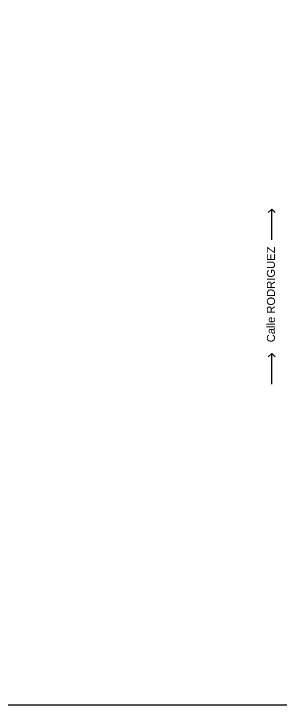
# Model space of a CAD drawing. Extents: x -30 to 1202, y 231 to 898.
# Drawn here: x 207.2 to 290.6, y 230.7 to 446.5 of the extents above; entities that cross this region are included whole.
import ezdxf

# ---------------------------------------------------------------- set-up
doc = ezdxf.new("R2010")
doc.units = 0
doc.header["$LTSCALE"] = 0.04
for name, color, linetype in [('0.1', 1, 'CONTINUOUS'), ('0.2', 2, 'CONTINUOUS'), ('0.5', 5, 'CONTINUOUS')]:
    doc.layers.add(name, color=color, linetype=linetype)
doc.styles.add('STYLE2', font='arial.ttf')

msp = doc.modelspace()

# ---------------------------------------------------------------- linework, layer by layer
at = {"layer": '0.1'}
msp.add_lwpolyline([(-29.93, 898.4), (744.89, 898.4), (744.89, 230.68), (-29.93, 230.68)], close=True, dxfattribs=at)
at = {"layer": '0.2'}
for p, q in [((286.56, 384.44), (287.62, 385.5)), ((287.62, 375.92), (287.62, 385.5)), ((288.68, 384.44), (287.62, 385.5)), ((286.56, 339.43), (287.62, 340.49)), ((287.62, 330.91), (287.62, 340.49)), ((288.68, 339.43), (287.62, 340.49))]:
    msp.add_line(p, q, dxfattribs=at)
at = {"layer": '0.5'}
msp.add_arc((241.64, 369.36), 80.59, 170.5578, 170.5578, dxfattribs=at)

# ---------------------------------------------------------------- texts
at = {"layer": '0.2', "style": 'STYLE2'}
msp.add_text('Calle RODRIGUEZ', height=2.5, rotation=90, dxfattribs=at).set_placement((288.64, 343.94))

doc.saveas('drawing.dxf')
